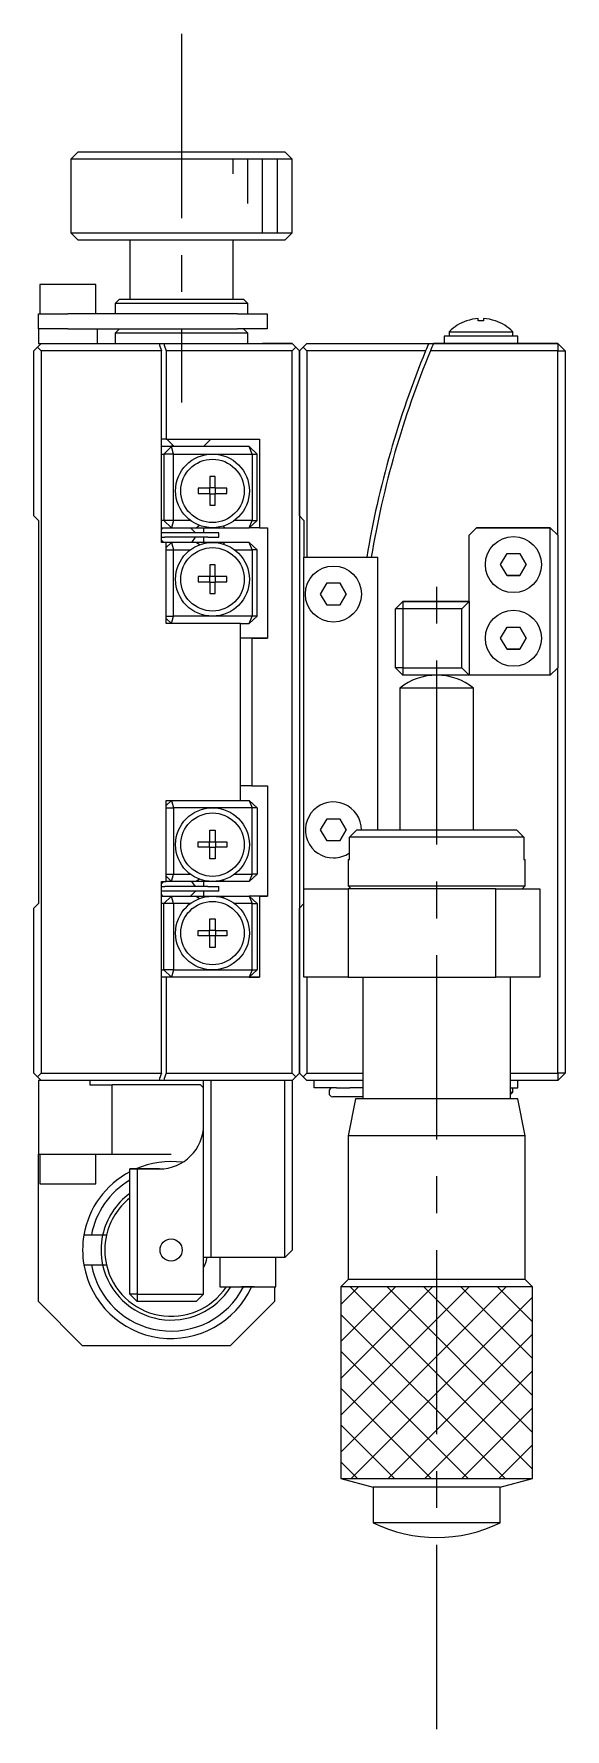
# Model space of a CAD drawing. Extents: x -40 to 380, y -7 to 261.
# Drawn here: x 41.4 to 77.4, y 98.9 to 213.9 of the extents above; entities that cross this region are included whole.
import ezdxf

# ---------------------------------------------------------------- set-up
doc = ezdxf.new("R2010")
doc.units = 0
doc.header["$LTSCALE"] = 10
doc.linetypes.add('CENTER', pattern=[2, 1.25, -0.25, 0.25, -0.25])
doc.layers.get('0').update_dxf_attribs({"linetype": 'CONTINUOUS'})
doc.layers.add('CENTER', color=1, linetype='CENTER')

msp = doc.modelspace()

# ---------------------------------------------------------------- linework, layer by layer
at = {"color": 7, "linetype": 'CONTINUOUS'}
for p, q in [((44.391141, 205.893505), (43.891141, 205.393505)), ((44.391141, 205.893505), (58.391141, 205.893505)), ((44.391141, 205.893505), (51.391141, 205.893505)), ((51.391141, 205.893505), (58.391141, 205.893505)), ((58.891141, 205.393505), (58.391141, 205.893505)), ((58.891141, 205.393505), (43.891141, 205.393505)), ((43.891141, 205.393505), (43.891141, 200.393505)), ((58.891141, 200.393505), (58.891141, 205.393505)), ((43.891141, 200.393505), (58.891141, 200.393505)), ((43.891141, 200.393505), (44.391141, 199.893505)), ((58.391141, 199.893505), (58.891141, 200.393505)), ((58.391141, 199.893505), (44.391141, 199.893505)), ((47.891141, 199.893505), (47.891141, 195.893505)), ((54.891141, 195.893505), (54.891141, 199.893505)), ((45.591141, 196.893505), (41.791141, 196.893505)), ((41.791141, 196.893505), (41.791141, 194.893505)), ((45.591141, 194.893505), (45.591141, 196.893505)), ((47.191141, 195.893505), (46.891141, 195.593505)), ((55.891141, 195.593505), (46.891141, 195.593505)), ((46.891141, 195.593505), (46.891141, 194.893505)), ((47.191141, 195.893505), (55.591141, 195.893505)), ((47.191141, 195.893505), (47.891141, 195.893505)), ((54.992219, 195.893505), (55.591141, 195.893505)), ((55.891141, 195.593505), (55.591141, 195.893505)), ((55.891141, 194.893505), (55.891141, 195.593505)), ((41.691141, 193.893505), (41.691141, 194.893505)), ((41.691141, 194.893505), (43.691141, 194.893505)), ((55.191141, 194.893505), (43.691141, 194.893505)), ((55.191141, 194.893505), (57.191141, 194.893505)), ((57.191141, 194.893505), (57.191141, 193.893505)), ((70.717752, 194.425485), (70.714332, 194.430024)), ((71.511141, 194.425485), (71.511141, 194.582685)), ((71.871141, 194.425485), (71.511141, 194.425485)), ((71.871141, 194.582685), (71.871141, 194.425485)), ((72.66795, 194.430024), (72.664529, 194.425485)), ((43.691141, 193.893505), (41.691141, 193.893505)), ((41.691141, 193.893505), (41.691141, 192.893505)), ((43.691141, 193.893505), (55.191141, 193.893505)), ((45.691141, 192.893505), (45.691141, 193.893505)), ((47.191141, 193.893505), (46.891141, 193.593505)), ((55.891141, 193.593505), (46.891141, 193.593505)), ((46.891141, 193.593505), (46.891141, 192.893505)), ((57.191141, 193.893505), (55.191141, 193.893505)), ((55.891141, 193.593505), (55.591141, 193.893505)), ((55.891141, 192.893505), (55.891141, 193.593505)), ((74.191141, 193.393505), (69.191141, 193.393505)), ((69.191141, 193.393505), (69.191141, 192.893505)), ((69.541141, 193.685752), (73.841141, 193.685752)), ((69.541141, 193.685752), (69.541141, 193.393505)), ((73.841141, 193.393505), (73.841141, 193.685752)), ((74.191141, 192.893505), (74.191141, 193.393505)), ((41.391141, 192.393505), (41.641141, 192.643505)), ((41.391141, 181.193505), (41.391141, 192.393505)), ((41.641141, 192.643505), (41.891141, 192.893505)), ((41.891141, 192.393505), (41.641141, 192.643505)), ((41.691141, 192.893505), (41.891141, 192.893505)), ((41.891141, 192.893505), (49.391141, 192.893505)), ((50.030363, 192.393505), (41.891141, 192.393505)), ((41.891141, 192.393505), (41.891141, 143.393505)), ((49.391141, 192.893505), (49.870563, 192.893505)), ((49.870563, 192.893505), (50.185247, 192.893505)), ((50.030363, 179.393505), (50.030363, 192.393505)), ((50.185247, 192.893505), (58.891141, 192.893505)), ((58.891141, 192.393505), (50.3457, 192.393505)), ((50.3457, 192.393505), (50.3457, 186.393505)), ((58.891141, 192.893505), (56.891136, 192.893505)), ((58.891141, 192.893505), (59.141141, 192.643505)), ((59.141141, 192.643505), (58.891141, 192.893505)), ((59.141141, 192.643505), (58.891141, 192.393505)), ((58.891141, 143.393505), (58.891141, 192.393505)), ((59.141141, 192.643505), (59.391141, 192.393505)), ((59.391141, 192.393505), (59.141141, 192.643505)), ((59.391141, 192.393505), (59.641141, 192.643505)), ((59.391141, 181.193505), (59.391141, 192.393505)), ((59.391141, 192.393505), (59.391141, 181.193505)), ((59.641141, 192.643505), (59.891141, 192.893505)), ((59.891141, 192.393505), (59.641141, 192.643505)), ((59.891141, 192.893505), (68.150192, 192.893505)), ((67.941666, 192.393505), (59.891141, 192.393505)), ((59.891141, 192.393505), (59.891141, 178.393505)), ((68.150192, 192.893505), (68.475948, 192.893505)), ((76.891141, 192.393505), (68.266273, 192.393505)), ((68.475948, 192.893505), (76.891141, 192.893505)), ((75.055684, 192.893505), (68.475948, 192.893505)), ((74.55805, 192.893505), (75.610353, 192.893505)), ((75.610353, 192.893505), (74.55805, 192.893505)), ((74.55805, 192.893505), (75.055684, 192.893505)), ((75.055684, 192.893505), (74.55805, 192.893505)), ((75.610353, 192.893505), (75.055684, 192.893505)), ((75.055684, 192.893505), (75.610353, 192.893505)), ((76.891141, 192.893505), (75.055684, 192.893505)), ((76.891141, 192.893505), (77.391141, 192.393505)), ((76.891141, 192.893505), (76.891141, 192.393505)), ((76.891141, 192.893505), (77.391141, 192.393505)), ((76.891141, 192.393505), (77.391141, 192.393505)), ((76.891141, 179.893505), (76.891141, 192.393505)), ((77.391141, 192.393505), (77.391141, 143.393505)), ((50.3457, 186.393505), (50.030363, 186.393505)), ((50.3457, 186.393505), (56.680463, 186.393505)), ((50.391141, 186.393505), (50.641141, 186.143505)), ((53.141141, 186.143505), (53.391141, 186.393505)), ((56.680463, 186.393505), (56.680463, 180.393505)), ((50.709983, 185.893505), (50.030363, 185.893505)), ((50.030363, 185.393505), (50.191704, 185.393505)), ((50.191704, 185.393505), (50.709983, 185.893505)), ((50.191704, 185.393505), (50.191704, 180.893505)), ((50.847333, 185.393505), (50.191704, 185.393505)), ((50.641141, 186.143505), (50.891141, 185.893505)), ((50.691141, 185.893505), (50.791141, 185.993505)), ((50.847333, 185.393505), (50.709983, 185.893505)), ((55.976857, 185.893505), (50.709983, 185.893505)), ((50.847333, 180.893505), (50.847333, 185.393505)), ((50.847333, 185.393505), (53.491141, 185.393505)), ((52.891141, 185.893505), (53.141141, 186.143505)), ((53.491141, 185.393505), (56.182218, 185.393505)), ((56.182218, 185.393505), (55.976857, 185.893505)), ((55.976857, 185.893505), (56.516325, 185.393505)), ((56.182218, 185.393505), (56.182218, 180.893505)), ((56.182218, 185.393505), (56.516325, 185.393505)), ((56.516325, 180.893505), (56.516325, 185.393505)), ((52.517752, 183.073505), (52.517752, 182.713505)), ((53.311141, 183.073505), (52.517752, 183.073505)), ((53.295406, 183.073505), (53.295406, 182.713505)), ((53.671141, 183.866893), (53.311141, 183.866893)), ((53.311141, 183.866893), (53.311141, 183.073505)), ((53.671141, 183.08924), (53.311141, 183.08924)), ((53.671141, 183.073505), (53.671141, 183.866893)), ((54.464529, 183.073505), (53.671141, 183.073505)), ((53.686876, 182.713505), (53.686876, 183.073505)), ((54.464529, 182.713505), (54.464529, 183.073505)), ((52.517752, 182.713505), (53.311141, 182.713505)), ((53.311141, 182.713505), (53.311141, 181.920116)), ((53.311141, 182.697769), (53.671141, 182.697769)), ((53.311141, 181.920116), (53.671141, 181.920116)), ((53.671141, 182.713505), (54.464529, 182.713505)), ((53.671141, 181.920116), (53.671141, 182.713505)), ((41.391141, 181.193505), (41.691141, 180.893505)), ((41.691141, 180.893505), (41.691141, 154.893505)), ((50.191704, 180.893505), (50.030363, 180.893505)), ((50.847333, 180.893505), (50.191704, 180.893505)), ((50.709983, 180.393505), (50.191704, 180.893505)), ((50.847333, 180.893505), (50.709983, 180.393505)), ((51.991141, 180.893505), (50.847333, 180.893505)), ((52.376455, 180.393505), (52.60238, 180.55714)), ((56.182218, 180.893505), (54.991141, 180.893505)), ((55.976857, 180.393505), (56.516325, 180.893505)), ((55.976857, 180.393505), (56.182218, 180.893505)), ((56.182218, 180.893505), (56.516325, 180.893505)), ((59.391141, 181.193505), (59.691141, 180.893505)), ((59.391141, 181.193505), (59.391141, 154.593505)), ((59.691141, 180.893505), (59.691141, 178.393505)), ((50.108489, 180.393479), (50.030264, 180.302787)), ((50.030363, 180.393505), (50.709983, 180.393505)), ((50.258733, 180.043505), (50.030363, 180.043505)), ((50.030363, 179.743505), (50.258733, 179.743505)), ((50.030363, 179.552471), (50.185855, 179.393505)), ((53.16986, 180.043505), (50.258733, 180.043505)), ((53.16986, 179.743505), (50.258733, 179.743505)), ((50.709983, 180.393505), (52.376455, 180.393505)), ((52.329244, 180.062427), (52.005401, 180.393505)), ((52.082767, 179.39353), (52.345452, 179.743411)), ((52.345695, 180.043545), (52.329245, 180.062426)), ((52.376455, 180.393505), (53.491141, 180.393505)), ((52.891141, 180.393505), (52.891141, 180.043505)), ((52.891141, 179.743505), (52.891141, 179.393505)), ((53.927938, 180.043505), (53.16986, 180.043505)), ((53.16986, 179.743505), (53.927938, 179.743505)), ((53.491141, 180.393505), (54.30237, 180.393505)), ((53.927938, 179.743505), (53.927938, 180.043505)), ((54.223045, 180.503818), (54.30237, 180.393505)), ((54.30237, 180.393505), (55.976857, 180.393505)), ((56.680463, 180.393505), (55.976857, 180.393505)), ((56.680463, 180.393505), (57.211015, 180.393505)), ((57.211015, 180.393505), (57.211015, 172.893505)), ((71.391141, 180.393505), (70.891141, 179.893505)), ((70.891141, 179.893505), (71.391141, 180.393505)), ((70.891141, 175.393505), (70.891141, 179.893505)), ((76.391141, 180.393505), (71.391141, 180.393505)), ((71.391141, 180.393505), (76.391141, 180.393505)), ((76.891141, 179.893505), (76.391141, 180.393505)), ((76.391141, 180.393505), (76.891141, 179.893505)), ((76.391141, 170.393505), (76.391141, 180.393505)), ((76.891141, 179.893505), (76.891141, 170.893505)), ((50.3457, 179.393505), (50.030363, 179.393505)), ((50.345683, 179.042085), (50.709983, 179.393505)), ((50.709983, 179.393505), (50.3457, 179.393505)), ((50.3457, 173.893505), (50.3457, 179.393505)), ((50.3457, 178.893505), (50.847333, 178.893505)), ((50.709983, 179.393505), (50.847333, 178.893505)), ((52.376455, 179.393505), (50.709983, 179.393505)), ((50.847333, 174.393505), (50.847333, 178.893505)), ((50.847333, 178.893505), (51.991141, 178.893505)), ((53.491141, 179.393505), (52.376455, 179.393505)), ((52.60238, 179.229869), (52.376455, 179.393505)), ((54.30237, 179.393505), (53.491141, 179.393505)), ((54.30237, 179.393505), (54.223045, 179.283191)), ((55.976857, 179.393505), (54.30237, 179.393505)), ((54.991141, 178.893505), (56.182218, 178.893505)), ((56.182218, 178.893505), (55.976857, 179.393505)), ((56.516325, 178.893505), (55.976857, 179.393505)), ((56.182218, 178.893505), (56.182218, 174.393505)), ((56.516325, 178.893505), (56.182218, 178.893505)), ((56.516325, 174.393505), (56.516325, 178.893505)), ((59.691141, 178.393505), (64.691141, 178.393505)), ((59.691141, 155.893505), (59.691141, 178.393505)), ((64.691141, 159.893505), (64.691141, 178.393505)), ((73.025115, 177.893505), (73.458128, 178.643505)), ((73.458128, 178.643505), (74.324153, 178.643505)), ((74.324153, 178.643505), (74.757166, 177.893505)), ((74.757166, 177.893505), (74.324153, 178.643505)), ((53.671141, 177.866893), (53.311141, 177.866893)), ((53.311141, 177.866893), (53.311141, 177.073505)), ((53.671141, 177.073505), (53.671141, 177.866893)), ((73.458128, 177.143505), (73.025115, 177.893505)), ((74.324153, 177.143505), (73.458128, 177.143505)), ((73.458128, 177.143505), (74.324153, 177.143505)), ((74.757166, 177.893505), (74.324153, 177.143505)), ((74.324153, 177.143505), (74.757166, 177.893505)), ((53.311141, 177.073505), (52.517752, 177.073505)), ((52.517752, 177.073505), (52.517752, 176.713505)), ((52.517752, 176.713505), (53.311141, 176.713505)), ((53.295406, 177.073505), (53.295406, 176.713505)), ((53.671141, 177.08924), (53.311141, 177.08924)), ((53.311141, 176.713505), (53.311141, 175.920116)), ((53.311141, 176.697769), (53.671141, 176.697769)), ((54.464529, 177.073505), (53.671141, 177.073505)), ((53.671141, 176.713505), (54.464529, 176.713505)), ((53.671141, 175.920116), (53.671141, 176.713505)), ((53.686876, 176.713505), (53.686876, 177.073505)), ((54.464529, 176.713505), (54.464529, 177.073505)), ((60.825115, 175.893505), (61.258128, 176.643505)), ((61.258128, 176.643505), (62.124153, 176.643505)), ((62.124153, 176.643505), (62.557166, 175.893505)), ((62.557166, 175.893505), (62.124153, 176.643505)), ((53.311141, 175.920116), (53.671141, 175.920116)), ((61.258128, 175.143505), (60.825115, 175.893505)), ((62.124153, 175.143505), (61.258128, 175.143505)), ((62.557166, 175.893505), (62.124153, 175.143505)), ((62.124153, 175.143505), (62.557166, 175.893505)), ((66.391141, 175.393505), (65.891141, 174.893505)), ((65.891141, 174.893505), (66.391141, 175.393505)), ((66.391141, 174.893505), (65.891141, 174.893505)), ((65.891141, 170.893505), (65.891141, 174.893505)), ((66.391141, 175.393505), (70.891141, 175.393505)), ((66.391141, 175.393505), (66.391141, 174.893505)), ((67.891141, 175.393505), (66.391141, 175.393505)), ((70.391141, 174.893505), (66.391141, 174.893505)), ((66.391141, 174.893505), (66.391141, 170.893505)), ((70.891141, 175.393505), (67.891141, 175.393505)), ((68.691141, 175.393505), (67.941141, 175.393505)), ((69.441141, 175.393505), (67.941141, 175.393505)), ((69.441141, 175.393505), (68.691141, 175.393505)), ((70.891141, 175.393505), (70.391141, 174.893505)), ((70.391141, 170.893505), (70.391141, 174.893505)), ((70.891141, 175.393505), (70.891141, 170.393505)), ((50.709983, 173.893505), (50.345683, 174.244924)), ((50.3457, 174.393505), (50.847333, 174.393505)), ((55.391141, 173.893505), (50.3457, 173.893505)), ((50.709983, 173.893505), (50.847333, 174.393505)), ((53.491141, 174.393505), (50.847333, 174.393505)), ((56.182218, 174.393505), (53.491141, 174.393505)), ((55.391141, 173.893505), (55.976857, 173.893505)), ((55.391141, 161.893505), (55.391141, 173.893505)), ((55.976857, 173.893505), (56.182218, 174.393505)), ((56.516325, 174.393505), (55.976857, 173.893505)), ((56.516325, 174.393505), (56.182218, 174.393505)), ((57.211015, 172.893505), (55.391141, 172.893505)), ((56.150352, 172.893505), (55.391141, 172.893505)), ((56.150352, 172.893505), (55.391141, 172.893505)), ((56.150352, 172.893505), (56.150352, 162.893505)), ((57.211015, 172.893505), (56.150352, 172.893505)), ((56.150352, 172.893505), (57.211015, 172.893505)), ((73.025115, 172.893505), (73.458128, 173.643505)), ((73.458128, 172.143505), (73.025115, 172.893505)), ((73.458128, 173.643505), (74.324153, 173.643505)), ((74.324153, 173.643505), (74.757166, 172.893505)), ((74.757166, 172.893505), (74.324153, 173.643505)), ((74.757166, 172.893505), (74.324153, 172.143505)), ((74.324153, 172.143505), (74.757166, 172.893505)), ((74.324153, 172.143505), (73.458128, 172.143505)), ((73.458128, 172.143505), (74.324153, 172.143505)), ((66.391141, 170.893505), (65.891141, 170.893505)), ((65.891141, 170.893505), (66.391141, 170.393505)), ((66.391141, 170.893505), (70.391141, 170.893505)), ((66.391141, 170.893505), (66.391141, 170.393505)), ((70.891141, 170.393505), (66.391141, 170.393505)), ((70.891141, 170.393505), (70.391141, 170.893505)), ((76.391141, 170.393505), (70.891141, 170.393505)), ((76.891141, 170.893505), (76.391141, 170.393505)), ((76.891141, 143.393505), (76.891141, 170.893505)), ((71.191137, 169.515996), (66.191145, 169.515996)), ((66.191145, 169.515996), (66.191145, 159.893505)), ((71.191137, 159.893505), (71.191137, 169.515996)), ((56.150352, 162.893505), (55.391141, 162.893505)), ((56.150352, 162.893505), (57.211015, 162.893505)), ((57.211015, 162.893505), (57.211015, 155.393505)), ((50.709983, 161.893505), (50.345683, 161.542085)), ((50.3457, 161.893505), (55.391141, 161.893505)), ((50.3457, 156.393505), (50.3457, 161.893505)), ((50.3457, 161.393505), (50.847333, 161.393505)), ((50.709983, 161.893505), (50.847333, 161.393505)), ((50.847333, 161.393505), (50.847333, 156.893505)), ((53.491141, 161.393505), (50.847333, 161.393505)), ((56.182218, 161.393505), (53.491141, 161.393505)), ((55.391141, 161.893505), (55.976857, 161.893505)), ((55.976857, 161.893505), (56.182218, 161.393505)), ((56.516325, 161.393505), (55.976857, 161.893505)), ((56.182218, 156.893505), (56.182218, 161.393505)), ((56.516325, 161.393505), (56.182218, 161.393505)), ((56.516325, 161.393505), (56.516325, 156.893505)), ((53.311141, 159.866893), (53.671141, 159.866893)), ((53.311141, 159.073505), (53.311141, 159.866893)), ((53.671141, 159.866893), (53.671141, 159.073505)), ((60.825115, 159.893505), (61.258128, 160.643505)), ((61.258128, 159.143505), (60.825115, 159.893505)), ((61.258128, 160.643505), (62.124153, 160.643505)), ((62.124153, 160.643505), (62.557166, 159.893505)), ((62.557166, 159.893505), (62.124153, 160.643505)), ((62.557166, 159.893505), (62.124153, 159.143505)), ((62.124153, 159.143505), (62.557166, 159.893505)), ((62.775061, 159.393505), (63.282814, 159.893505)), ((63.282814, 159.893505), (74.099468, 159.893505)), ((74.099468, 159.893505), (74.607221, 159.393505)), ((52.517752, 159.073505), (53.311141, 159.073505)), ((52.517752, 158.713505), (52.517752, 159.073505)), ((53.311141, 158.713505), (52.517752, 158.713505)), ((53.295406, 158.713505), (53.295406, 159.073505)), ((53.311141, 159.08924), (53.671141, 159.08924)), ((53.311141, 157.920116), (53.311141, 158.713505)), ((53.671141, 159.073505), (54.464529, 159.073505)), ((53.671141, 158.713505), (53.671141, 157.920116)), ((54.464529, 158.713505), (53.671141, 158.713505)), ((53.686876, 159.073505), (53.686876, 158.713505)), ((54.464529, 159.073505), (54.464529, 158.713505)), ((62.124153, 159.143505), (61.258128, 159.143505)), ((62.775061, 157.893505), (62.775061, 159.393505)), ((74.607221, 159.393505), (62.775061, 159.393505)), ((74.607221, 159.393505), (74.607221, 157.893505)), ((53.671141, 158.697769), (53.311141, 158.697769)), ((53.671141, 157.920116), (53.311141, 157.920116)), ((62.691141, 157.893505), (62.775061, 157.893505)), ((62.691141, 157.893505), (62.691141, 156.093505)), ((74.607221, 157.893505), (74.691141, 157.893505)), ((74.691141, 156.093505), (74.691141, 157.893505)), ((50.345683, 156.744924), (50.709983, 156.393505)), ((50.3457, 156.893505), (50.847333, 156.893505)), ((50.709983, 156.393505), (50.847333, 156.893505)), ((50.847333, 156.893505), (51.991141, 156.893505)), ((52.60238, 156.55714), (52.376455, 156.393505)), ((54.30237, 156.393505), (54.223045, 156.503818)), ((54.991141, 156.893505), (56.182218, 156.893505)), ((56.182218, 156.893505), (55.976857, 156.393505)), ((56.516325, 156.893505), (55.976857, 156.393505)), ((56.516325, 156.893505), (56.182218, 156.893505)), ((50.030278, 155.484206), (50.10849, 155.393529)), ((50.030363, 156.393505), (50.3457, 156.393505)), ((50.030363, 143.393505), (50.030363, 156.393505)), ((50.185855, 156.393505), (50.030363, 156.234538)), ((50.030363, 156.043505), (50.258733, 156.043505)), ((50.258733, 155.743505), (50.030363, 155.743505)), ((50.030363, 155.393505), (50.709983, 155.393505)), ((50.709983, 155.393505), (50.191704, 154.893505)), ((53.16986, 156.043505), (50.258733, 156.043505)), ((53.16986, 155.743505), (50.258733, 155.743505)), ((50.709983, 156.393505), (50.3457, 156.393505)), ((52.376455, 156.393505), (50.709983, 156.393505)), ((50.847333, 154.893505), (50.709983, 155.393505)), ((50.709983, 155.393505), (52.376455, 155.393505)), ((52.005401, 155.393505), (52.329244, 155.724582)), ((52.345469, 156.043566), (52.082767, 156.39348)), ((52.329242, 155.72458), (52.345708, 155.743481)), ((53.491141, 156.393505), (52.376455, 156.393505)), ((52.376455, 155.393505), (53.491141, 155.393505)), ((52.376455, 155.393505), (52.60238, 155.229869)), ((52.891141, 156.393505), (52.891141, 156.043505)), ((52.891141, 155.743505), (52.891141, 155.393505)), ((53.16986, 156.043505), (53.927938, 156.043505)), ((53.927938, 155.743505), (53.16986, 155.743505)), ((54.30237, 156.393505), (53.491141, 156.393505)), ((53.491141, 155.393505), (54.30237, 155.393505)), ((53.927938, 155.743505), (53.927938, 156.043505)), ((54.223045, 155.283191), (54.30237, 155.393505)), ((55.976857, 156.393505), (54.30237, 156.393505)), ((54.30237, 155.393505), (55.976857, 155.393505)), ((57.211015, 155.393505), (55.974779, 155.393505)), ((55.976857, 155.393505), (56.182218, 154.893505)), ((55.976857, 155.393505), (56.516325, 154.893505)), ((56.680463, 155.393505), (55.976857, 155.393505)), ((56.680463, 155.393505), (55.976857, 155.393505)), ((56.680463, 155.393505), (56.680463, 149.893505)), ((57.211015, 155.393505), (56.680463, 155.393505)), ((56.680463, 155.393505), (57.211015, 155.393505)), ((59.691141, 149.893505), (59.691141, 155.893505)), ((59.691141, 155.893505), (62.691141, 155.893505)), ((62.691141, 156.093505), (74.691141, 156.093505)), ((62.691141, 156.093505), (62.891141, 155.893505)), ((62.691141, 155.893505), (62.691141, 149.893505)), ((72.691141, 155.893505), (62.691141, 155.893505)), ((72.691141, 149.893505), (72.691141, 155.893505)), ((72.691141, 155.893505), (75.691141, 155.893505)), ((74.491141, 155.893505), (74.691141, 156.093505)), ((75.691141, 155.893505), (75.691141, 149.893505)), ((41.691141, 154.893505), (41.391141, 154.593505)), ((41.391141, 143.393505), (41.391141, 154.593505)), ((50.191704, 154.893505), (50.030363, 154.893505)), ((50.191704, 150.393505), (50.191704, 154.893505)), ((50.847333, 154.893505), (50.191704, 154.893505)), ((50.847333, 154.893505), (50.847333, 150.393505)), ((51.991141, 154.893505), (50.847333, 154.893505)), ((56.182218, 154.893505), (54.991141, 154.893505)), ((56.182218, 150.393505), (56.182218, 154.893505)), ((56.182218, 154.893505), (56.516325, 154.893505)), ((56.516325, 154.893505), (56.516325, 150.393505)), ((59.691141, 154.893505), (59.391141, 154.593505)), ((59.391141, 143.393505), (59.391141, 154.593505)), ((59.391141, 154.593505), (59.391141, 143.393505)), ((52.517752, 153.073505), (53.311141, 153.073505)), ((52.517752, 152.713505), (52.517752, 153.073505)), ((53.295406, 152.713505), (53.295406, 153.073505)), ((53.311141, 153.866893), (53.671141, 153.866893)), ((53.311141, 153.073505), (53.311141, 153.866893)), ((53.311141, 153.08924), (53.671141, 153.08924)), ((53.671141, 153.866893), (53.671141, 153.073505)), ((53.671141, 153.073505), (54.464529, 153.073505)), ((53.686876, 153.073505), (53.686876, 152.713505)), ((54.464529, 153.073505), (54.464529, 152.713505)), ((53.311141, 152.713505), (52.517752, 152.713505)), ((53.311141, 151.920116), (53.311141, 152.713505)), ((53.671141, 152.697769), (53.311141, 152.697769)), ((53.671141, 151.920116), (53.311141, 151.920116)), ((53.671141, 152.713505), (53.671141, 151.920116)), ((54.464529, 152.713505), (53.671141, 152.713505)), ((50.030363, 150.393505), (50.191704, 150.393505)), ((50.3457, 149.893505), (50.030363, 149.893505)), ((50.847333, 150.393505), (50.191704, 150.393505)), ((50.191704, 150.393505), (50.709983, 149.893505)), ((50.3457, 149.893505), (50.3457, 143.393505)), ((56.680463, 149.893505), (50.3457, 149.893505)), ((50.847333, 150.393505), (50.709983, 149.893505)), ((50.847333, 150.393505), (53.491141, 150.393505)), ((53.491141, 150.393505), (56.182218, 150.393505)), ((56.182218, 150.393505), (55.976857, 149.893505)), ((55.976857, 149.893505), (56.516325, 150.393505)), ((56.680463, 149.893505), (55.976857, 149.893505)), ((55.976857, 149.893505), (56.680463, 149.893505)), ((56.182218, 150.393505), (56.516325, 150.393505)), ((62.691141, 149.893505), (59.691141, 149.893505)), ((59.891141, 149.893505), (59.891141, 143.393505)), ((62.691141, 149.893505), (72.691141, 149.893505)), ((63.691141, 149.893505), (63.691141, 141.643505)), ((75.691141, 149.893505), (72.691141, 149.893505)), ((73.691141, 141.643505), (73.691141, 149.893505)), ((41.391141, 143.393505), (41.641141, 143.143505)), ((41.641141, 143.143505), (41.891141, 143.393505)), ((41.891141, 142.893505), (41.641141, 143.143505)), ((41.691141, 142.893505), (41.691141, 137.893505)), ((41.891141, 142.893505), (41.691141, 142.893505)), ((41.891141, 143.393505), (50.030363, 143.393505)), ((49.391146, 142.893505), (41.891141, 142.893505)), ((45.191141, 142.893505), (45.191141, 142.593505)), ((49.870563, 142.893505), (49.391146, 142.893505)), ((50.185247, 142.893505), (49.870563, 142.893505)), ((58.891141, 142.893505), (50.185247, 142.893505)), ((50.3457, 143.393505), (58.891141, 143.393505)), ((52.891141, 130.893505), (52.891141, 142.893505)), ((53.391141, 142.893505), (53.391141, 130.893505)), ((58.391141, 130.893505), (58.391141, 142.893505)), ((58.891141, 143.393505), (59.141141, 143.143505)), ((59.141141, 143.143505), (58.891141, 142.893505)), ((58.891141, 142.893505), (58.891141, 131.393505)), ((59.141141, 143.143505), (59.391141, 143.393505)), ((59.641141, 143.143505), (59.391141, 143.393505)), ((59.641141, 143.143505), (59.891141, 143.393505)), ((59.891141, 142.893505), (59.641141, 143.143505)), ((59.891141, 143.393505), (63.691141, 143.393505)), ((63.691141, 142.893505), (59.891141, 142.893505)), ((60.391141, 142.393505), (60.391141, 142.893505)), ((73.691141, 143.393505), (76.891141, 143.393505)), ((76.891141, 142.893505), (73.691141, 142.893505)), ((74.191141, 142.393505), (74.191141, 142.893505)), ((77.391141, 143.393505), (76.891141, 143.393505)), ((77.391141, 143.393505), (76.891141, 142.893505)), ((76.891141, 143.393505), (76.891141, 142.893505)), ((45.191141, 142.593505), (46.691141, 142.593505)), ((46.691141, 137.893505), (46.691141, 142.593505)), ((50.691141, 142.593505), (46.691141, 142.593505)), ((52.691141, 142.593505), (50.691141, 142.593505)), ((52.891141, 142.393505), (52.691141, 142.593505)), ((61.891141, 142.393505), (60.391141, 142.393505)), ((61.391141, 142.143505), (61.391141, 142.043505)), ((63.691141, 141.793505), (61.641141, 141.793505)), ((61.891141, 142.393505), (62.091141, 142.393505)), ((62.091141, 142.393505), (62.793065, 142.393505)), ((62.766141, 141.793505), (62.141141, 141.793505)), ((63.191144, 141.643505), (62.691145, 139.143506)), ((63.016141, 141.793505), (62.766141, 141.793505)), ((63.691141, 142.393505), (62.793065, 142.393505)), ((63.641141, 141.793505), (63.016141, 141.793505)), ((74.191138, 141.643505), (63.191144, 141.643505)), ((73.691141, 142.393505), (74.191141, 142.393505)), ((73.691141, 142.101257), (73.841141, 142.101257)), ((73.841141, 142.101257), (73.841141, 142.393505)), ((74.691137, 139.143506), (74.191138, 141.643505)), ((74.691137, 139.143506), (62.691145, 139.143506)), ((62.691145, 139.143506), (62.691145, 129.393501)), ((74.691137, 129.393501), (74.691137, 139.143506)), ((41.691141, 137.893505), (46.691141, 137.893505)), ((41.691141, 127.893505), (41.691141, 137.893505)), ((41.791141, 137.893505), (41.791141, 135.893505)), ((45.591141, 135.893505), (45.591141, 137.893505)), ((46.691141, 137.893505), (50.691141, 137.893505)), ((47.891141, 136.893505), (48.391141, 136.893505)), ((48.391141, 136.893505), (47.891141, 136.893505)), ((47.891141, 128.393505), (47.891141, 136.893505)), ((49.891141, 136.893505), (48.391141, 136.893505)), ((48.391141, 136.893505), (48.391141, 128.393505)), ((48.391141, 136.893505), (49.891141, 136.893505)), ((41.791141, 135.893505), (45.591141, 135.893505)), ((45.282814, 132.393505), (44.775061, 132.393505)), ((46.047597, 132.393505), (45.282814, 132.393505)), ((46.303659, 132.393505), (46.047597, 132.393505)), ((58.891141, 131.393505), (58.391141, 130.893505)), ((44.775061, 130.393505), (45.282814, 130.393505)), ((45.282814, 130.393505), (46.047597, 130.393505)), ((46.047597, 130.393505), (46.303659, 130.393505)), ((53.391141, 130.893505), (52.891141, 130.893505)), ((52.891141, 128.393505), (52.891141, 130.893505)), ((58.391141, 130.893505), (53.391141, 130.893505)), ((53.991141, 130.893505), (53.991141, 128.893505)), ((57.791141, 128.893505), (57.791141, 130.893505)), ((53.991141, 128.893505), (57.791141, 128.893505)), ((56.324153, 128.893505), (55.458128, 128.893505)), ((57.691141, 128.893505), (57.691141, 127.893505)), ((62.691145, 129.393501), (62.191142, 128.893499)), ((75.19114, 128.893499), (62.191142, 128.893499)), ((62.191142, 128.893499), (62.191142, 115.893498)), ((74.691137, 129.393501), (62.691145, 129.393501)), ((75.19114, 128.893499), (74.691137, 129.393501)), ((75.19114, 115.893498), (75.19114, 128.893499)), ((41.691141, 127.893505), (44.691141, 124.893505)), ((48.391141, 128.393505), (47.891141, 128.393505)), ((48.391141, 127.893505), (47.891141, 128.393505)), ((48.391141, 128.393505), (52.891141, 128.393505)), ((48.391141, 128.393505), (48.391141, 127.893505)), ((52.391141, 127.893505), (48.391141, 127.893505)), ((52.891141, 128.393505), (52.391141, 127.893505)), ((54.691141, 124.893505), (57.691141, 127.893505)), ((54.691141, 124.893505), (44.691141, 124.893505)), ((62.191142, 115.893498), (64.391141, 115.30401)), ((62.191142, 115.893498), (75.19114, 115.893498)), ((72.991141, 115.30401), (64.391141, 115.30401)), ((64.391141, 115.30401), (64.391141, 112.893499)), ((72.991141, 115.30401), (75.19114, 115.893498)), ((72.991141, 112.893499), (72.991141, 115.30401)), ((72.991141, 112.893499), (64.391141, 112.893499))]:
    msp.add_line(p, q, dxfattribs=at)
at = {"color": 3, "linetype": 'CONTINUOUS'}
for p, q in [((54.891141, 204.393505), (54.891141, 205.393505)), ((55.891141, 202.393505), (55.891141, 205.393505)), ((56.891141, 200.393505), (56.891141, 205.393505)), ((57.891141, 200.393505), (57.891141, 205.393505)), ((62.191142, 127.688782), (63.395859, 128.893499)), ((62.191142, 125.188782), (65.895859, 128.893499)), ((62.191142, 122.688782), (68.395859, 128.893499)), ((62.191142, 120.188782), (70.895859, 128.893499)), ((62.191142, 117.688782), (73.395859, 128.893499)), ((62.82186, 128.893499), (75.19114, 116.524218)), ((65.32186, 128.893499), (75.19114, 119.024218)), ((67.82186, 128.893499), (75.19114, 121.524218)), ((70.32186, 128.893499), (75.19114, 124.024218)), ((72.82186, 128.893499), (75.19114, 126.524218)), ((62.895858, 115.893498), (75.19114, 128.18878)), ((62.191142, 127.024216), (73.321861, 115.893498)), ((65.395858, 115.893498), (75.19114, 125.68878)), ((62.191142, 124.524216), (70.821861, 115.893498)), ((67.895858, 115.893498), (75.19114, 123.18878)), ((62.191142, 122.024216), (68.321861, 115.893498)), ((70.395858, 115.893498), (75.19114, 120.68878)), ((62.191142, 119.524216), (65.821861, 115.893498)), ((72.895858, 115.893498), (75.19114, 118.18878)), ((62.191142, 117.024216), (63.321861, 115.893498))]:
    msp.add_line(p, q, dxfattribs=at)
at = {"color": 7, "linetype": 'CONTINUOUS'}
for centre, radius in [((53.491141, 182.893505), 2.5), ((53.491141, 182.893505), 2.15), ((73.891141, 177.893505), 1.9), ((53.491141, 176.893505), 2.5), ((53.491141, 176.893505), 2.15), ((61.691141, 175.893505), 1.9), ((73.891141, 172.893505), 1.9), ((53.491141, 158.893505), 2.5), ((53.491141, 158.893505), 2.15), ((53.491141, 152.893505), 2.5), ((53.491141, 152.893505), 2.15), ((50.691141, 131.393505), 0.75)]:
    msp.add_circle(centre, radius, dxfattribs=at)
for centre, radius, start, end in [((71.691141, 191.593505), 3, 109.002108, 135.779956), ((71.691141, 191.593505), 2.994595, 93.446029, 108.968509), ((71.691141, 191.593505), 2.994595, 71.031491, 86.553971), ((71.691141, 191.593505), 3, 44.220044, 70.997892), ((127.391141, 217.393505), 81.3, 197.538886, 197.908818), ((127.391141, 217.393505), 81, 197.605966, 197.977409), ((127.391141, 167.893505), 64.3, 157.602723, 170.601679), ((127.391141, 167.893505), 64, 157.491995, 170.557222), ((127.391141, 167.893505), 64.3, 157.119993, 157.602723), ((127.391141, 167.893505), 64, 157.006606, 157.491995), ((68.691141, 166.3935), 3.999997, 90, 128.682189), ((68.691141, 166.3935), 3.999997, 51.317811, 90), ((61.691141, 159.893505), 1.9, 359.906391, 270), ((61.691141, 159.893505), 1.9, 270, 304.784006), ((127.391141, 118.393505), 81.3, 162.091182, 162.461114), ((127.391141, 118.393505), 81, 162.022591, 162.394034), ((61.641141, 142.143505), 0.25, 90, 180), ((61.641141, 142.043505), 0.25, 180, 270), ((71.691141, 144.193505), 3, 311.810315, 315.779956), ((49.891141, 139.893505), 3, 270, 0), ((50.691141, 131.393505), 6, 82.539397, 113.556464), ((50.691141, 131.393505), 6, 117.818139, 170.405932), ((50.691141, 131.393505), 5.5, 120.603295, 169.524318), ((50.691141, 131.393505), 4.75, 126.119668, 167.846803), ((50.691141, 131.393505), 4.5, 128.478595, 167.160412), ((50.691141, 131.393505), 6, 170.405932, 189.594068), ((50.691141, 131.393505), 4.75, 167.846803, 192.153197), ((50.691141, 131.393505), 6, 189.594068, 335.375682), ((50.691141, 131.393505), 5.5, 190.475682, 332.964308), ((50.691141, 131.393505), 4.75, 192.153197, 328.243131), ((50.691141, 131.393505), 4.5, 192.839588, 326.250997), ((50.691141, 131.393505), 2.499996, 331.642533, 348.463022), ((68.691141, 121.638499), 9.745001, 243.816209, 296.183791)]:
    msp.add_arc(centre, radius, start, end, dxfattribs=at)
at = {"color": 3, "linetype": 'CONTINUOUS'}
for radius, start, end in [(4.75, 126.119668, 167.846803), (4.5, 128.478595, 167.160412), (4.5, 167.160412, 192.839588), (4.75, 192.153197, 328.24312), (4.5, 192.839588, 326.250998)]:
    msp.add_arc((50.691141, 131.393505), radius, start, end, dxfattribs=at)
at = {"layer": 'CENTER', "color": 1, "linetype": 'CENTER'}
for p, q in [((51.391141, 213.893501), (51.391141, 188.893501)), ((68.691141, 98.893501), (68.691141, 178.893501))]:
    msp.add_line(p, q, dxfattribs=at)

doc.saveas('drawing.dxf')
